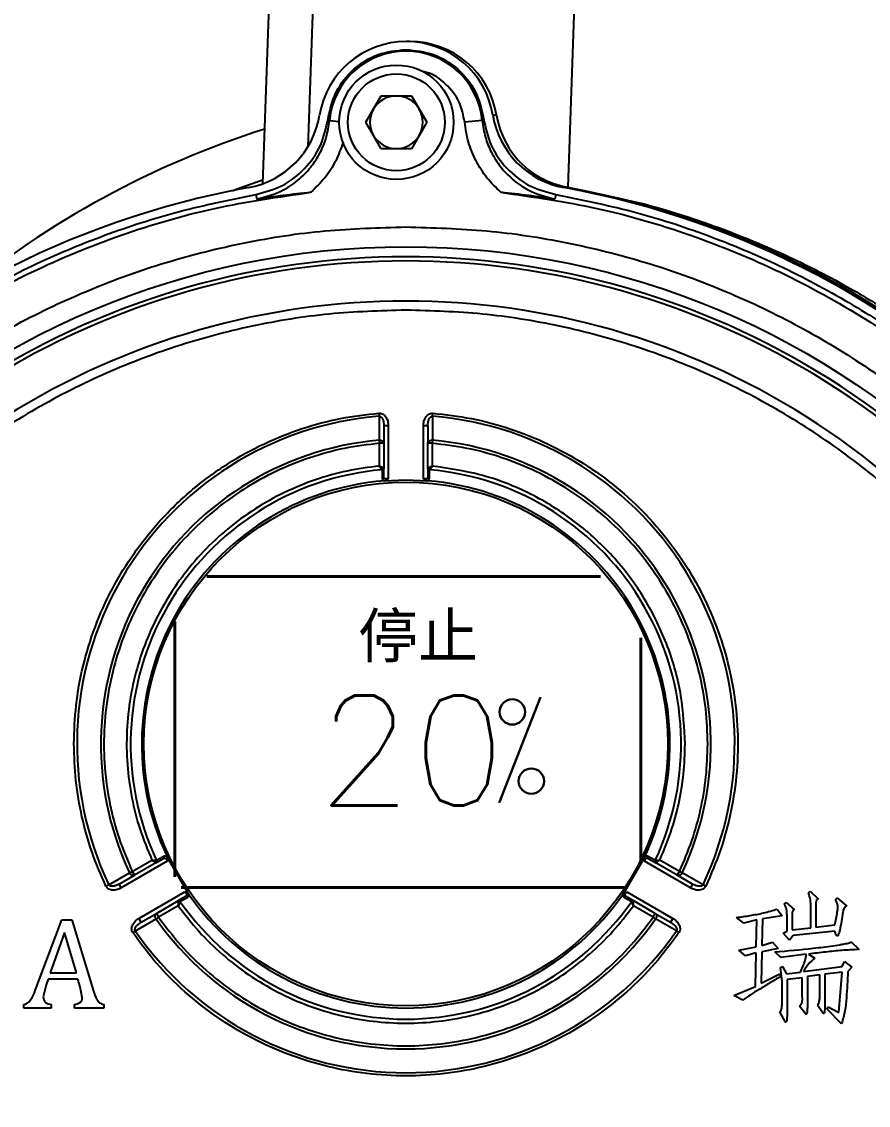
# Model space of a CAD drawing. Header units: millimetres. Extents: x 1465 to 4510, y 540 to 2694.
# Drawn here: x 2287.8 to 2384, y 2252.5 to 2375.6 of the extents above; entities that cross this region are included whole.
import ezdxf

# ---------------------------------------------------------------- set-up
doc = ezdxf.new("R2010")
doc.units = ezdxf.units.MM
for name, color, linetype, lineweight in [('AM_5', 3, 'Continuous', 25), ('DIM', 4, 'Continuous', 13), ('标注', 3, 'Continuous', 13), ('粗实线', 7, 'Continuous', 40)]:
    doc.layers.add(name, color=color, linetype=linetype, lineweight=lineweight)
doc.styles.add('01', font='txt.shx')
doc.styles.add('SLDTEXTSTYLE1', font='txt.shx', dxfattribs={"width": 0.7, "bigfont": 'gbcbig.shx'})
doc.dimstyles.new('SLDDIMSTYLE12$0', dxfattribs={"dimtxt": 12, "dimasz": 10, "dimexe": 0, "dimexo": 0.0625, "dimgap": 0.875, "dimtad": 1, "dimdec": 1, "dimlfac": 1.8, "dimrnd": 1e-09, "dimzin": 12, "dimdsep": 46, "dimtxsty": 'SLDTEXTSTYLE1', "dimcen": 0.09, "dimdle": 8.16, "dimclrd": 3, "dimclre": 3, "dimadec": 0, "dimazin": 3, "dimtfac": 1, "dimtdec": 1, "dimtofl": 0, "dimtmove": 0, "dimatfit": 3, "dimfxl": 0, "dimfrac": 2, "dimtolj": 1, "dimlwd": 5, "dimlwe": 5, "dimarcsym": 0})

# ---------------------------------------------------------------- blocks, each defined once
blk = doc.blocks.new('*D67')
at = {"layer": 'AM_5', "color": 3, "lineweight": 5, "transparency": 16777216}
blk.add_line((2439.76, 2474.23), (2045.36, 2474.23), dxfattribs=at)
at = {"layer": 'AM_5', "color": 3, "linetype": 'Continuous', "lineweight": 5, "transparency": 16777216}
for p, q in [((2045.36, 2464.23), (2045.36, 2150.44)), ((2451.43, 2140.44), (2045.36, 2140.44))]:
    blk.add_line(p, q, dxfattribs=at)
at = {"layer": 'AM_5', "color": 3, "transparency": 16777216}
for points in [[(2043.69, 2464.23), (2047.02, 2464.23), (2045.36, 2474.23)], [(2043.69, 2150.44), (2047.02, 2150.44), (2045.36, 2140.44)]]:
    blk.add_solid(points, dxfattribs=at)
at = {"layer": 'Defpoints', "color": 0, "transparency": 16777216}
for p in [(2439.82, 2474.23), (2045.36, 2140.44), (2451.5, 2140.44)]:
    blk.add_point(p, dxfattribs=at)
at = {"layer": 'AM_5', "color": 0, "transparency": 16777216, "insert": (2030.77, 2307.34), "char_height": 12, "attachment_point": 5, "rotation": 90, "style": 'SLDTEXTSTYLE1'}
blk.add_mtext('\\A1;{\\H2.28571x;335}', dxfattribs=at)

msp = doc.modelspace()

# ---------------------------------------------------------------- linework, layer by layer
at = {"color": 7, "linetype": 'Continuous', "lineweight": 25}
for p, q in [((2317.75, 2430.407), (2315.194, 2357.219)), ((2322.229, 2415.083), (2320.337, 2361.42)), ((2351.933, 2415.082), (2349.88, 2356.838)), ((2331.934, 2373.387), (2331.517, 2373.387)), ((2326.939, 2364.212), (2328.671, 2367.212)), ((2328.671, 2367.212), (2332.135, 2367.212)), ((2332.135, 2367.212), (2333.867, 2364.212)), ((2322.651, 2364.653), (2322.8, 2364.403)), ((2322.8, 2364.403), (2323.904, 2364.299)), ((2328.671, 2361.212), (2326.939, 2364.212)), ((2333.867, 2364.212), (2332.135, 2361.212)), ((2340.153, 2364.403), (2338.163, 2364.215)), ((2340.303, 2364.653), (2340.153, 2364.403)), ((2341.783, 2365.015), (2341.367, 2365.015)), ((2332.135, 2361.212), (2328.671, 2361.212)), ((2349.312, 2356.932), (2349.88, 2356.838)), ((2349.86, 2356.787), (2349.443, 2356.787)), ((2349.88, 2356.838), (2352.304, 2356.308)), ((2314.449, 2356.002), (2314.568, 2355.486)), ((2348.505, 2356.002), (2348.386, 2355.486)), ((2328.42, 2331.166), (2328.448, 2330.813)), ((2328.448, 2330.813), (2328.446, 2328.096)), ((2334.506, 2330.813), (2334.534, 2331.166)), ((2334.506, 2330.813), (2334.508, 2328.096)), ((2328.977, 2329.751), (2328.977, 2327.744)), ((2328.977, 2329.751), (2329.477, 2329.751)), ((2329.477, 2329.751), (2329.477, 2323.716)), ((2333.477, 2323.716), (2333.477, 2329.751)), ((2333.477, 2329.751), (2333.977, 2329.751)), ((2333.977, 2329.751), (2333.977, 2327.744)), ((2328.446, 2328.096), (2328.477, 2327.744)), ((2328.477, 2325.158), (2328.477, 2327.744)), ((2328.977, 2327.744), (2328.477, 2327.744)), ((2328.977, 2327.744), (2328.977, 2324.853)), ((2333.977, 2324.853), (2333.977, 2327.744)), ((2334.477, 2327.744), (2333.977, 2327.744)), ((2334.508, 2328.096), (2334.477, 2327.744)), ((2334.477, 2327.744), (2334.477, 2325.158)), ((2328.792, 2324.672), (2328.793, 2323.736)), ((2328.977, 2323.917), (2328.977, 2324.853)), ((2333.977, 2324.853), (2333.977, 2323.917)), ((2334.161, 2323.736), (2334.161, 2324.672)), ((2329.003, 2323.481), (2331.477, 2323.583)), ((2331.477, 2323.583), (2333.95, 2323.481)), ((2304.38, 2280.248), (2299.154, 2277.23)), ((2300.392, 2279.1), (2302.632, 2280.393)), ((2303.146, 2280.113), (2300.642, 2278.667)), ((2303.146, 2280.113), (2303.957, 2280.581)), ((2304.021, 2280.83), (2303.21, 2280.363)), ((2306.821, 2276.492), (2304.348, 2280.776)), ((2358.606, 2280.776), (2356.132, 2276.492)), ((2363.8, 2277.23), (2358.573, 2280.248)), ((2359.743, 2280.363), (2358.932, 2280.83)), ((2358.997, 2280.581), (2359.808, 2280.113)), ((2362.312, 2278.667), (2359.808, 2280.113)), ((2362.562, 2279.1), (2360.322, 2280.393)), ((2297.72, 2277.59), (2300.072, 2278.951)), ((2300.072, 2278.951), (2300.392, 2279.1)), ((2300.392, 2279.1), (2300.642, 2278.667)), ((2362.312, 2278.667), (2362.562, 2279.1)), ((2362.882, 2278.951), (2362.562, 2279.1)), ((2365.234, 2277.59), (2362.882, 2278.951)), ((2298.904, 2277.664), (2300.642, 2278.667)), ((2299.154, 2277.23), (2298.904, 2277.664)), ((2364.05, 2277.664), (2362.312, 2278.667)), ((2364.05, 2277.664), (2363.8, 2277.23)), ((2297.72, 2277.59), (2297.4, 2277.439)), ((2301.154, 2273.766), (2306.38, 2276.784)), ((2356.573, 2276.784), (2361.8, 2273.766)), ((2365.553, 2277.439), (2365.234, 2277.59)), ((2377.211, 2276.667), (2377.403, 2276.858)), ((2377.403, 2276.858), (2378.36, 2275.965)), ((2303.142, 2274.337), (2305.646, 2275.783)), ((2305.632, 2275.197), (2303.392, 2273.904)), ((2306.457, 2276.251), (2305.646, 2275.783)), ((2305.895, 2275.713), (2306.705, 2276.182)), ((2356.248, 2276.182), (2357.059, 2275.713)), ((2357.308, 2275.783), (2356.497, 2276.251)), ((2359.812, 2274.337), (2357.308, 2275.783)), ((2359.562, 2273.904), (2357.322, 2275.197)), ((2374.467, 2275.39), (2374.658, 2275.582)), ((2374.658, 2275.582), (2375.616, 2274.752)), ((2380.275, 2275.901), (2380.467, 2276.092)), ((2380.467, 2276.092), (2381.552, 2275.135)), ((2301.404, 2273.333), (2303.142, 2274.337)), ((2303.142, 2274.337), (2303.392, 2273.904)), ((2359.562, 2273.904), (2359.812, 2274.337)), ((2359.812, 2274.337), (2361.55, 2273.333)), ((2374.212, 2274.05), (2371.978, 2273.731)), ((2373.637, 2274.816), (2374.212, 2274.05)), ((2377.467, 2272.71), (2377.467, 2275.007)), ((2378.041, 2274.944), (2378.041, 2272.774)), ((2289.389, 2265.568), (2292.408, 2273.598)), ((2292.408, 2273.598), (2293.552, 2273.598)), ((2293.552, 2273.598), (2296.013, 2265.51)), ((2300.749, 2272.345), (2303.103, 2273.701)), ((2301.404, 2273.333), (2301.154, 2273.766)), ((2303.392, 2273.904), (2303.103, 2273.701)), ((2359.851, 2273.701), (2359.562, 2273.904)), ((2362.205, 2272.345), (2359.851, 2273.701)), ((2361.8, 2273.766), (2361.55, 2273.333)), ((2369.872, 2273.22), (2369.042, 2273.859)), ((2371.34, 2273.603), (2369.872, 2273.22)), ((2371.276, 2270.54), (2371.34, 2273.603)), ((2371.978, 2273.731), (2371.914, 2270.667)), ((2374.786, 2272.327), (2374.786, 2273.922)), ((2375.361, 2273.603), (2375.361, 2272.454)), ((2378.041, 2272.774), (2380.211, 2273.029)), ((2292.691, 2272.179), (2291.059, 2267.562)), ((2294.05, 2267.562), (2292.691, 2272.179)), ((2300.458, 2272.144), (2300.749, 2272.345)), ((2362.205, 2272.345), (2362.496, 2272.144)), ((2374.339, 2272.072), (2374.786, 2272.327)), ((2375.041, 2271.306), (2374.339, 2272.072)), ((2375.488, 2271.816), (2375.041, 2271.306)), ((2375.361, 2272.454), (2377.467, 2272.71)), ((2380.211, 2272.327), (2375.488, 2271.816)), ((2369.297, 2270.157), (2371.276, 2270.54)), ((2371.914, 2270.667), (2373.127, 2271.05)), ((2373.765, 2270.348), (2371.914, 2269.965)), ((2373.127, 2271.05), (2373.765, 2270.348)), ((2382.062, 2271.114), (2382.956, 2270.221)), ((2370.063, 2269.519), (2369.297, 2270.157)), ((2371.276, 2269.838), (2370.063, 2269.519)), ((2371.212, 2266.008), (2371.276, 2269.838)), ((2371.914, 2269.965), (2371.85, 2266.391)), ((2374.084, 2269.327), (2373.382, 2269.965)), ((2376.956, 2269.71), (2374.084, 2269.327)), ((2377.211, 2269.71), (2377.914, 2269.263)), ((2374.02, 2268.178), (2374.275, 2268.306)), ((2374.212, 2266.583), (2374.02, 2268.178)), ((2374.275, 2268.306), (2374.722, 2267.476)), ((2376.637, 2267.731), (2381.041, 2268.306)), ((2381.041, 2268.306), (2381.296, 2268.88)), ((2381.296, 2268.88), (2382.126, 2268.242)), ((2382.126, 2268.242), (2381.679, 2267.731)), ((2290.851, 2266.876), (2290.609, 2266.198)), ((2294.219, 2266.876), (2290.851, 2266.876)), ((2291.059, 2267.562), (2294.05, 2267.562)), ((2294.472, 2265.975), (2294.219, 2266.876)), ((2371.85, 2266.391), (2373.956, 2267.476)), ((2373.956, 2267.476), (2374.02, 2267.157)), ((2374.212, 2264.03), (2374.212, 2266.583)), ((2374.722, 2267.476), (2376.318, 2267.668)), ((2376.509, 2267.029), (2374.786, 2266.838)), ((2374.786, 2266.838), (2374.786, 2263.072)), ((2376.509, 2264.859), (2376.509, 2267.029)), ((2378.488, 2267.348), (2377.084, 2267.157)), ((2377.084, 2267.157), (2377.084, 2263.774)), ((2378.488, 2264.795), (2378.488, 2267.348)), ((2381.041, 2267.668), (2379.062, 2267.412)), ((2379.062, 2267.412), (2379.062, 2263.774)), ((2380.658, 2263.072), (2381.041, 2267.668)), ((2290.609, 2266.198), (2290.294, 2264.841)), ((2294.712, 2264.768), (2294.472, 2265.975)), ((2368.723, 2264.987), (2371.212, 2266.008)), ((2369.744, 2264.476), (2368.723, 2264.987)), ((2288.101, 2263.583), (2288.101, 2263.994)), ((2291.19, 2263.583), (2288.101, 2263.583)), ((2291.19, 2263.994), (2291.19, 2263.583)), ((2293.822, 2263.583), (2293.822, 2263.994)), ((2297.156, 2263.583), (2293.822, 2263.583)), ((2297.156, 2263.994), (2297.156, 2263.583)), ((2374.595, 2261.987), (2373.956, 2263.136)), ((2376.892, 2262.881), (2376.19, 2263.774)), ((2378.807, 2263.072), (2378.233, 2263.902)), ((2379.318, 2263.455), (2379.445, 2263.71)), ((2380.977, 2261.796), (2379.318, 2263.455)), ((2379.445, 2263.71), (2380.658, 2263.072))]:
    msp.add_line(p, q, dxfattribs=at)
at = {"color": 7, "linetype": 'Continuous', "lineweight": 25, "flags": 128}
msp.add_lwpolyline([(2311.779, 2356.44), (2312.332, 2356.649), (2315.21, 2357.679)], dxfattribs=at)
at = {"color": 7, "linetype": 'Continuous', "lineweight": 25}
for centre, radius in [((2330.403, 2364.212), 6.5), ((2330.403, 2364.212), 5.5), ((2331.477, 2258.583), 91.48), ((2331.477, 2293.583), 29.75)]:
    msp.add_circle(centre, radius, dxfattribs=at)
for centre, radius, start, end in [((2331.517, 2363.408), 9.98, 9.26678, 170.73322), ((2331.934, 2363.407), 9.98, 9.26724, 89.9991), ((2331.477, 2363.583), 8.715, 5.40246, 174.59754), ((2330.403, 2364.212), 3, 90, 150), ((2330.403, 2364.212), 3, 30, 90), ((2330.403, 2364.212), 3, 150, 210), ((2330.403, 2364.212), 3, 330, 30), ((2311.799, 2366.625), 10, 280.32819, 350.73244), ((2351.236, 2366.625), 10, 189.26756, 259.67181), ((2351.653, 2366.625), 10, 189.26795, 241.59544), ((2347.326, 2263.413), 104.994, 107.69614, 129.47441), ((2330.403, 2364.212), 3, 210, 270), ((2330.403, 2364.212), 3, 270, 330), ((2331.52, 2258.41), 99.998, 100.32817, 169.67428), ((2331.515, 2258.41), 99.998, 10.32572, 79.67183), ((2331.931, 2258.41), 99.998, 10.32572, 79.67183), ((2331.477, 2258.583), 90.341, 353.64897, 186.35103), ((2331.477, 2258.583), 89.875, 353.64897, 186.35103), ((2331.477, 2258.583), 85.319, 353.33017, 186.66983), ((2331.477, 2293.583), 37.354, 94.65071, 205.34929), ((2331.477, 2293.583), 37.354, 334.65071, 85.34929), ((2331.477, 2293.583), 34.646, 95.01875, 204.98125), ((2331.477, 2293.583), 34.646, 335.01875, 84.98125), ((2331.477, 2293.583), 31.264, 94.97704, 205.02296), ((2328.705, 2324.95), 0.229, 285.08166, 349.89538), ((2328.788, 2324.862), 0.19, 271.48927, 357.31228), ((2334.166, 2324.862), 0.19, 182.68772, 268.51073), ((2334.249, 2324.95), 0.229, 190.10462, 254.91834), ((2331.477, 2293.583), 31.264, 334.97704, 85.02296), ((2331.477, 2293.583), 30, 94.72923, 205.27077), ((2328.788, 2323.926), 0.189, 271.61698, 357.31954), ((2331.477, 2293.583), 30, 334.72923, 85.27077), ((2334.166, 2323.926), 0.189, 182.68018, 268.38303), ((2302.926, 2280.3), 0.229, 310.10462, 14.91834), ((2303.044, 2280.272), 0.19, 302.68772, 28.51073), ((2303.855, 2280.74), 0.189, 302.68018, 28.38303), ((2359.099, 2280.74), 0.189, 151.61698, 237.31954), ((2359.91, 2280.272), 0.19, 151.48927, 237.31228), ((2360.028, 2280.3), 0.229, 165.08166, 229.89538), ((2331.477, 2293.583), 30, 214.72923, 325.27077), ((2305.698, 2275.499), 0.229, 45.08166, 109.89538), ((2305.733, 2275.614), 0.19, 31.48927, 117.31228), ((2331.477, 2293.583), 31.264, 214.97704, 325.02296), ((2306.544, 2276.082), 0.189, 31.61705, 117.31843), ((2356.41, 2276.082), 0.189, 62.68018, 148.38303), ((2357.221, 2275.614), 0.19, 62.68772, 148.51073), ((2357.256, 2275.499), 0.229, 70.10462, 134.91834), ((2331.477, 2293.583), 34.646, 215.01875, 324.98125), ((2331.477, 2293.583), 37.354, 214.65071, 325.34929)]:
    msp.add_arc(centre, radius, start, end, dxfattribs=at)
for points in [[(2322.651, 2364.653), (2322.893, 2365.707), (2323.378, 2367.815), (2325.464, 2370.369), (2328.251, 2372.133), (2330.402, 2372.36), (2331.477, 2372.473)], [(2331.477, 2372.473), (2332.552, 2372.36), (2334.703, 2372.133), (2337.489, 2370.369), (2339.576, 2367.815), (2340.06, 2365.707), (2340.303, 2364.653)], [(2233.803, 2269.372), (2234.327, 2273.024), (2235.375, 2280.327), (2238.495, 2290.97), (2242.703, 2301.213), (2248.058, 2310.914), (2254.463, 2319.953), (2261.844, 2328.215), (2270.106, 2335.597), (2279.146, 2342.001), (2288.846, 2347.357), (2299.089, 2351.565), (2309.732, 2354.684), (2317.036, 2355.732), (2320.687, 2356.256)], [(2266.723, 2333.332), (2269.019, 2335.219), (2273.612, 2338.994), (2281.113, 2343.839), (2288.984, 2348.039), (2297.213, 2351.486), (2305.707, 2354.239), (2311.535, 2355.415), (2314.449, 2356.002)], [(2342.266, 2356.256), (2345.918, 2355.732), (2353.221, 2354.684), (2363.864, 2351.565), (2374.107, 2347.357), (2383.808, 2342.001), (2392.847, 2335.597), (2401.109, 2328.215), (2408.491, 2319.953), (2414.895, 2310.914), (2420.251, 2301.213), (2424.459, 2290.97), (2427.578, 2280.327), (2428.626, 2273.024), (2429.151, 2269.372)], [(2348.505, 2356.002), (2351.419, 2355.415), (2357.246, 2354.239), (2365.741, 2351.486), (2373.97, 2348.039), (2381.841, 2343.839), (2389.341, 2338.994), (2393.934, 2335.219), (2396.231, 2333.332)], [(2331.477, 2164.842), (2328.409, 2164.929), (2322.274, 2165.103), (2313.16, 2166.507), (2304.222, 2168.732), (2295.546, 2171.839), (2287.217, 2175.778), (2279.314, 2180.515), (2271.913, 2186.004), (2265.086, 2192.192), (2258.898, 2199.019), (2253.409, 2206.42), (2248.672, 2214.323), (2244.733, 2222.652), (2241.629, 2231.328), (2239.39, 2240.266), (2238.038, 2249.38), (2237.586, 2258.583), (2238.038, 2267.786), (2239.39, 2276.9), (2241.629, 2285.838), (2244.733, 2294.513), (2248.672, 2302.843), (2253.409, 2310.746), (2258.898, 2318.147), (2265.086, 2324.974), (2271.913, 2331.162), (2279.314, 2336.65), (2287.217, 2341.388), (2295.546, 2345.326), (2304.222, 2348.434), (2313.16, 2350.659), (2322.274, 2352.062), (2328.409, 2352.236), (2331.477, 2352.323)], [(2331.477, 2352.323), (2334.545, 2352.236), (2340.68, 2352.062), (2349.794, 2350.659), (2358.732, 2348.434), (2367.407, 2345.326), (2375.737, 2341.388), (2383.64, 2336.65), (2391.041, 2331.162), (2397.868, 2324.974), (2404.056, 2318.147), (2409.545, 2310.746), (2414.281, 2302.843), (2418.221, 2294.513), (2421.325, 2285.838), (2423.564, 2276.9), (2424.916, 2267.786), (2425.368, 2258.583), (2424.916, 2249.38), (2423.564, 2240.266), (2421.325, 2231.328), (2418.221, 2222.652), (2414.281, 2214.323), (2409.545, 2206.42), (2404.056, 2199.019), (2397.868, 2192.192), (2391.041, 2186.004), (2383.64, 2180.515), (2375.737, 2175.778), (2367.407, 2171.839), (2358.732, 2168.732), (2349.794, 2166.507), (2340.68, 2165.103), (2334.545, 2164.929), (2331.477, 2164.842)], [(2329.477, 2323.716), (2329.42, 2323.711), (2329.305, 2323.7), (2329.21, 2323.689), (2329.163, 2323.684)], [(2333.791, 2323.684), (2333.744, 2323.689), (2333.648, 2323.7), (2333.534, 2323.711), (2333.477, 2323.716)], [(2304.251, 2280.536), (2304.27, 2280.493), (2304.309, 2280.405), (2304.356, 2280.3), (2304.38, 2280.248)], [(2358.573, 2280.248), (2358.597, 2280.3), (2358.645, 2280.405), (2358.683, 2280.493), (2358.703, 2280.536)], [(2306.38, 2276.784), (2306.414, 2276.737), (2306.48, 2276.643), (2306.537, 2276.566), (2306.566, 2276.528)], [(2356.388, 2276.528), (2356.417, 2276.566), (2356.474, 2276.643), (2356.54, 2276.737), (2356.573, 2276.784)]]:
    msp.add_open_spline(points, degree=3, dxfattribs=at)
for points, knots in [([(2338.163, 2364.215), (2338.006, 2365.005), (2337.681, 2366.641), (2336.084, 2368.619), (2334.538, 2369.771), (2333.571, 2369.924), (2333.447, 2369.944)], [0, 0, 0, 0, 0.3027449, 0.6273546, 0.9519642, 1, 1, 1, 1]), ([(2314.449, 2356.002), (2315.481, 2356.284), (2317.543, 2356.845), (2320.087, 2358.864), (2321.969, 2361.513), (2322.424, 2363.606), (2322.651, 2364.653)], [0, 0, 0, 0, 0.2500466, 0.4994486, 0.7493959, 1, 1, 1, 1]), ([(2314.568, 2355.486), (2315.602, 2355.761), (2316.995, 2356.131), (2318.529, 2357.086), (2319.41, 2357.765), (2320.249, 2358.58), (2321.075, 2359.598), (2321.857, 2360.91), (2322.519, 2362.539), (2322.704, 2363.762), (2322.8, 2364.403)], [0, 0, 0, 0, 0.2442906, 0.329037, 0.4144904, 0.500125, 0.5979935, 0.7157718, 0.8510735, 1, 1, 1, 1]), ([(2342.266, 2356.256), (2341.714, 2356.79), (2340.612, 2357.855), (2339.393, 2359.812), (2338.506, 2361.94), (2338.277, 2363.455), (2338.163, 2364.215)], [0, 0, 0, 0, 0.250755, 0.4999887, 0.7492331, 1, 1, 1, 1]), ([(2340.153, 2364.403), (2340.25, 2363.762), (2340.434, 2362.539), (2341.036, 2361.06), (2341.652, 2359.971), (2342.194, 2359.205), (2343.289, 2357.917), (2345.247, 2356.337), (2347.354, 2355.766), (2348.386, 2355.486)], [0, 0, 0, 0, 0.1490594, 0.2844868, 0.3652537, 0.4374076, 0.5004523, 0.7554677, 1, 1, 1, 1]), ([(2340.303, 2364.653), (2340.529, 2363.608), (2340.981, 2361.519), (2342.86, 2358.871), (2345.405, 2356.849), (2347.471, 2356.285), (2348.505, 2356.002)], [0, 0, 0, 0, 0.2500652, 0.4994456, 0.7493864, 1, 1, 1, 1]), ([(2324.346, 2361.935), (2324.092, 2361.225), (2323.581, 2359.798), (2322.335, 2357.857), (2321.238, 2356.791), (2320.687, 2356.256)], [0, 0, 0, 0, 0.3300361, 0.6639988, 1, 1, 1, 1]), ([(2349.86, 2356.787), (2349.353, 2356.903), (2348.587, 2357.078), (2347.608, 2357.466), (2347.134, 2357.708), (2346.896, 2357.829)], [0, 0, 0, 0, 0.4935547, 0.7459691, 1, 1, 1, 1]), ([(2320.687, 2356.256), (2319.619, 2356.136), (2317.473, 2355.895), (2315.54, 2355.623), (2314.568, 2355.486)], [0, 0, 0, 0, 0.4975573, 1, 1, 1, 1]), ([(2348.386, 2355.486), (2347.414, 2355.623), (2345.481, 2355.895), (2343.334, 2356.136), (2342.266, 2356.256)], [0, 0, 0, 0, 0.50244267, 1, 1, 1, 1]), ([(2352.585, 2356.246), (2354.404, 2355.875), (2358.947, 2354.948), (2366.103, 2352.674), (2373.998, 2349.517), (2381.023, 2345.958), (2387.151, 2342.26), (2392.468, 2338.557), (2397.584, 2334.515), (2400.775, 2331.534), (2402.371, 2330.044)], [0, 0, 0, 0, 0.0975887, 0.2437225, 0.3941025, 0.5444826, 0.6574031, 0.7703236, 0.8851618, 1, 1, 1, 1]), ([(2331.477, 2342.869), (2328.572, 2342.782), (2322.713, 2342.607), (2313.962, 2341.179), (2305.309, 2338.876), (2296.904, 2335.628), (2288.893, 2331.506), (2281.409, 2326.582), (2274.563, 2320.96), (2268.399, 2314.714), (2262.912, 2307.866), (2258.122, 2300.414), (2254.101, 2292.409), (2250.938, 2283.973), (2248.688, 2275.248), (2247.405, 2266.385), (2247.003, 2257.528), (2247.51, 2251.688), (2247.761, 2248.793)], [0, 0, 0, 0, 0.0612816, 0.1235957, 0.1866179, 0.25, 0.3133821, 0.3764043, 0.4387184, 0.5, 0.5612816, 0.6235957, 0.6866179, 0.75, 0.8133821, 0.8764043, 0.9387184, 1, 1, 1, 1]), ([(2415.193, 2248.793), (2415.444, 2251.688), (2415.95, 2257.528), (2415.548, 2266.385), (2414.266, 2275.248), (2412.016, 2283.973), (2408.853, 2292.409), (2404.831, 2300.414), (2400.042, 2307.866), (2394.555, 2314.714), (2388.39, 2320.96), (2381.545, 2326.582), (2374.061, 2331.506), (2366.05, 2335.628), (2357.645, 2338.876), (2348.991, 2341.179), (2340.24, 2342.607), (2334.382, 2342.782), (2331.477, 2342.869)], [0, 0, 0, 0, 0.0612816, 0.1235957, 0.1866179, 0.25, 0.3133821, 0.3764043, 0.4387184, 0.5, 0.5612816, 0.6235957, 0.6866179, 0.75, 0.8133821, 0.8764043, 0.9387184, 1, 1, 1, 1]), ([(2293.77, 2293.583), (2293.819, 2295.047), (2293.919, 2298.017), (2294.742, 2302.467), (2296.1, 2306.92), (2298.059, 2311.271), (2300.601, 2315.412), (2303.676, 2319.213), (2307.216, 2322.587), (2311.137, 2325.456), (2315.315, 2327.761), (2319.643, 2329.476), (2324.012, 2330.657), (2326.964, 2330.998), (2328.42, 2331.166)], [0, 0, 0, 0, 0.07821743, 0.15860884, 0.24103511, 0.32651412, 0.41289586, 0.49999999, 0.58709606, 0.67347764, 0.75896486, 0.84138288, 0.92177853, 1, 1, 1, 1]), ([(2328.42, 2331.166), (2328.501, 2331.164), (2328.666, 2331.162), (2328.891, 2331.053), (2329.082, 2330.894), (2329.28, 2330.63), (2329.443, 2330.242), (2329.466, 2329.915), (2329.477, 2329.751)], [0, 0, 0, 0, 0.1226156, 0.2507348, 0.3710196, 0.5011416, 0.7505298, 1, 1, 1, 1]), ([(2328.448, 2330.813), (2328.469, 2330.814), (2328.512, 2330.816), (2328.596, 2330.79), (2328.692, 2330.72), (2328.784, 2330.6), (2328.883, 2330.4), (2328.961, 2330.112), (2328.971, 2329.873), (2328.977, 2329.751)], [0, 0, 0, 0, 0.0469095, 0.0936327, 0.1947106, 0.3110168, 0.4391204, 0.7135016, 1, 1, 1, 1]), ([(2333.477, 2329.751), (2333.488, 2329.915), (2333.511, 2330.243), (2333.674, 2330.63), (2333.872, 2330.894), (2334.063, 2331.053), (2334.288, 2331.162), (2334.453, 2331.164), (2334.534, 2331.166)], [0, 0, 0, 0, 0.2498138, 0.4991951, 0.628988, 0.7494893, 0.8773732, 1, 1, 1, 1]), ([(2333.977, 2329.751), (2333.982, 2329.874), (2333.993, 2330.112), (2334.07, 2330.4), (2334.17, 2330.6), (2334.262, 2330.72), (2334.358, 2330.79), (2334.442, 2330.816), (2334.484, 2330.814), (2334.506, 2330.813)], [0, 0, 0, 0, 0.2865456, 0.5610687, 0.6891901, 0.8054766, 0.906505, 0.9531764, 1, 1, 1, 1]), ([(2334.534, 2331.166), (2336.004, 2330.996), (2338.977, 2330.652), (2343.356, 2329.46), (2347.629, 2327.762), (2351.691, 2325.526), (2355.448, 2322.812), (2358.82, 2319.682), (2361.745, 2316.219), (2364.208, 2312.48), (2366.214, 2308.478), (2367.751, 2304.213), (2368.776, 2299.728), (2369.248, 2295.117), (2369.153, 2290.482), (2368.487, 2285.932), (2367.329, 2281.543), (2366.141, 2278.797), (2365.553, 2277.439)], [0, 0, 0, 0, 0.0609014, 0.1231527, 0.1863377, 0.25, 0.3136623, 0.3768473, 0.4390986, 0.5, 0.5609014, 0.6231527, 0.6863377, 0.75, 0.8136623, 0.8768473, 0.9390986, 1, 1, 1, 1]), ([(2328.477, 2327.744), (2327.149, 2327.582), (2324.466, 2327.255), (2320.515, 2326.158), (2316.662, 2324.606), (2313.001, 2322.574), (2309.614, 2320.113), (2306.574, 2317.28), (2303.935, 2314.148), (2301.711, 2310.768), (2299.896, 2307.153), (2298.503, 2303.301), (2297.57, 2299.251), (2297.132, 2295.088), (2297.202, 2290.901), (2297.785, 2286.789), (2298.81, 2282.819), (2299.869, 2280.331), (2300.392, 2279.1)], [0, 0, 0, 0, 0.0609226, 0.1231775, 0.1863534, 0.25, 0.3136466, 0.3768225, 0.4390774, 0.5, 0.5609226, 0.6231775, 0.6863534, 0.75, 0.8136466, 0.8768225, 0.9390774, 1, 1, 1, 1]), ([(2328.446, 2328.096), (2328.511, 2328.094), (2328.61, 2328.09), (2328.734, 2328.05), (2328.818, 2328.006), (2328.888, 2327.95), (2328.935, 2327.89), (2328.97, 2327.821), (2328.974, 2327.772), (2328.977, 2327.744)], [0, 0, 0, 0, 0.2362575, 0.3618415, 0.4994624, 0.6160623, 0.7497471, 0.8534584, 1, 1, 1, 1]), ([(2333.977, 2327.744), (2333.98, 2327.772), (2333.984, 2327.821), (2334.019, 2327.89), (2334.066, 2327.95), (2334.136, 2328.006), (2334.219, 2328.05), (2334.344, 2328.09), (2334.443, 2328.094), (2334.508, 2328.096)], [0, 0, 0, 0, 0.1465757, 0.2502527, 0.383985, 0.5005373, 0.6381731, 0.7637622, 1, 1, 1, 1]), ([(2365.77, 2293.583), (2365.725, 2294.91), (2365.635, 2297.6), (2364.892, 2301.632), (2363.457, 2306.358), (2360.91, 2311.588), (2357.367, 2316.3), (2353.641, 2319.875), (2350.102, 2322.487), (2346.329, 2324.592), (2342.418, 2326.166), (2338.467, 2327.259), (2335.795, 2327.584), (2334.477, 2327.744)], [0, 0, 0, 0, 0.0782789, 0.1587142, 0.2411685, 0.3693291, 0.4998887, 0.5869697, 0.6733433, 0.7588315, 0.8412767, 0.9217166, 1, 1, 1, 1]), ([(2328.477, 2325.158), (2327.246, 2324.999), (2324.783, 2324.682), (2321.163, 2323.65), (2317.646, 2322.213), (2314.293, 2320.334), (2311.192, 2318.066), (2308.417, 2315.468), (2305.995, 2312.593), (2303.946, 2309.477), (2302.273, 2306.146), (2300.994, 2302.61), (2300.131, 2298.908), (2299.718, 2295.088), (2299.767, 2291.246), (2300.281, 2287.481), (2301.198, 2283.83), (2302.154, 2281.539), (2302.632, 2280.393)], [0, 0, 0, 0, 0.0616049, 0.1232056, 0.1863711, 0.25, 0.313629, 0.3767944, 0.4384016, 0.5, 0.5616072, 0.6232056, 0.6863711, 0.75, 0.813629, 0.8767944, 0.9383993, 1, 1, 1, 1]), ([(2328.93, 2324.91), (2328.907, 2324.923), (2328.857, 2324.95), (2328.75, 2325.008), (2328.622, 2325.079), (2328.531, 2325.129), (2328.477, 2325.158)], [0, 0, 0, 0, 0.2335825, 0.4987544, 0.7053631, 1, 1, 1, 1]), ([(2328.765, 2324.729), (2328.75, 2324.751), (2328.718, 2324.798), (2328.651, 2324.899), (2328.569, 2325.021), (2328.511, 2325.107), (2328.477, 2325.158)], [0, 0, 0, 0, 0.2332643, 0.4987609, 0.7034308, 1, 1, 1, 1]), ([(2328.765, 2324.729), (2328.773, 2324.72), (2328.789, 2324.703), (2328.791, 2324.682), (2328.792, 2324.672)], [0, 0, 0, 0, 0.4949423, 1, 1, 1, 1]), ([(2328.977, 2324.853), (2328.975, 2324.864), (2328.97, 2324.884), (2328.943, 2324.902), (2328.93, 2324.91)], [0, 0, 0, 0, 0.5446687, 1, 1, 1, 1]), ([(2334.024, 2324.91), (2334.011, 2324.902), (2333.984, 2324.884), (2333.979, 2324.864), (2333.977, 2324.853)], [0, 0, 0, 0, 0.4553313, 1, 1, 1, 1]), ([(2334.477, 2325.158), (2334.423, 2325.129), (2334.332, 2325.079), (2334.203, 2325.008), (2334.097, 2324.95), (2334.047, 2324.923), (2334.024, 2324.91)], [0, 0, 0, 0, 0.2947154, 0.5012457, 0.7664588, 1, 1, 1, 1]), ([(2334.161, 2324.672), (2334.162, 2324.682), (2334.165, 2324.703), (2334.181, 2324.72), (2334.189, 2324.729)], [0, 0, 0, 0, 0.5050519, 1, 1, 1, 1]), ([(2334.477, 2325.158), (2334.443, 2325.107), (2334.385, 2325.021), (2334.302, 2324.899), (2334.236, 2324.798), (2334.204, 2324.751), (2334.189, 2324.729)], [0, 0, 0, 0, 0.2964897, 0.501239, 0.7666941, 1, 1, 1, 1]), ([(2363.194, 2293.583), (2363.102, 2295.416), (2362.912, 2299.18), (2361.34, 2304.767), (2358.745, 2310.165), (2355.086, 2315.055), (2350.564, 2319.16), (2345.436, 2322.254), (2340.022, 2324.348), (2336.293, 2324.893), (2334.477, 2325.158)], [0, 0, 0, 0, 0.1175133, 0.2412168, 0.369421, 0.5, 0.630579, 0.7587832, 0.8824867, 1, 1, 1, 1]), ([(2328.793, 2323.736), (2328.796, 2323.711), (2328.803, 2323.663), (2328.859, 2323.597), (2328.945, 2323.538), (2329.031, 2323.511), (2329.073, 2323.497)], [0, 0, 0, 0, 0.2543661, 0.4995642, 0.7533033, 1, 1, 1, 1]), ([(2329.163, 2323.684), (2329.135, 2323.698), (2329.077, 2323.726), (2328.998, 2323.802), (2328.985, 2323.871), (2328.977, 2323.917)], [0, 0, 0, 0, 0.2371866, 0.5009298, 1, 1, 1, 1]), ([(2329.477, 2323.716), (2329.405, 2323.664), (2329.294, 2323.583), (2329.132, 2323.503), (2329.044, 2323.488), (2329.003, 2323.481)], [0, 0, 0, 0, 0.5002201, 0.7692007, 1, 1, 1, 1]), ([(2329.073, 2323.497), (2329.069, 2323.495), (2329.061, 2323.491), (2329.038, 2323.484), (2329.018, 2323.482), (2329.003, 2323.481)], [0, 0, 0, 0, 0.2172611, 0.4477367, 1, 1, 1, 1]), ([(2329.163, 2323.684), (2329.163, 2323.684), (2329.162, 2323.683), (2329.162, 2323.678), (2329.16, 2323.661), (2329.155, 2323.623), (2329.137, 2323.572), (2329.108, 2323.524), (2329.084, 2323.506), (2329.073, 2323.497)], [0, 0, 0, 0, 0.0019477, 0.0165814, 0.0570885, 0.2149902, 0.5052249, 0.7515139, 1, 1, 1, 1]), ([(2333.95, 2323.481), (2333.91, 2323.488), (2333.821, 2323.503), (2333.66, 2323.583), (2333.549, 2323.664), (2333.477, 2323.716)], [0, 0, 0, 0, 0.2302724, 0.4997663, 1, 1, 1, 1]), ([(2333.977, 2323.917), (2333.968, 2323.871), (2333.956, 2323.802), (2333.877, 2323.726), (2333.819, 2323.698), (2333.791, 2323.684)], [0, 0, 0, 0, 0.4990702, 0.7628142, 1, 1, 1, 1]), ([(2333.881, 2323.497), (2333.87, 2323.506), (2333.847, 2323.523), (2333.819, 2323.568), (2333.799, 2323.623), (2333.794, 2323.664), (2333.791, 2323.684)], [0, 0, 0, 0, 0.23588702, 0.48844051, 0.74707103, 1, 1, 1, 1]), ([(2333.881, 2323.497), (2333.923, 2323.511), (2334.009, 2323.538), (2334.094, 2323.597), (2334.15, 2323.663), (2334.157, 2323.711), (2334.161, 2323.736)], [0, 0, 0, 0, 0.2466491, 0.5004332, 0.745582, 1, 1, 1, 1]), ([(2333.95, 2323.481), (2333.936, 2323.482), (2333.916, 2323.484), (2333.893, 2323.491), (2333.885, 2323.495), (2333.881, 2323.497)], [0, 0, 0, 0, 0.5522633, 0.782739, 1, 1, 1, 1]), ([(2297.4, 2277.439), (2296.845, 2278.714), (2295.733, 2281.265), (2294.625, 2285.295), (2293.901, 2289.411), (2293.813, 2292.192), (2293.77, 2293.583)], [0, 0, 0, 0, 0.2499918, 0.4999999, 0.7499918, 1, 1, 1, 1]), ([(2360.322, 2280.393), (2360.762, 2281.439), (2361.642, 2283.53), (2362.519, 2286.822), (2363.091, 2290.182), (2363.16, 2292.449), (2363.194, 2293.583)], [0, 0, 0, 0, 0.2500101, 0.5000001, 0.7500101, 1, 1, 1, 1]), ([(2362.562, 2279.1), (2363.053, 2280.246), (2364.036, 2282.538), (2365.015, 2286.153), (2365.654, 2289.844), (2365.731, 2292.337), (2365.77, 2293.583)], [0, 0, 0, 0, 0.2499908, 0.4999999, 0.7499908, 1, 1, 1, 1]), ([(2302.632, 2280.393), (2302.684, 2280.361), (2302.773, 2280.307), (2302.899, 2280.231), (2303.002, 2280.168), (2303.051, 2280.139), (2303.073, 2280.125)], [0, 0, 0, 0, 0.2947154, 0.5012457, 0.7664588, 1, 1, 1, 1]), ([(2302.632, 2280.393), (2302.693, 2280.389), (2302.797, 2280.382), (2302.943, 2280.372), (2303.064, 2280.364), (2303.121, 2280.36), (2303.147, 2280.359)], [0, 0, 0, 0, 0.2964897, 0.501239, 0.7666941, 1, 1, 1, 1]), ([(2303.073, 2280.125), (2303.087, 2280.118), (2303.116, 2280.103), (2303.136, 2280.109), (2303.146, 2280.113)], [0, 0, 0, 0, 0.45533127, 1, 1, 1, 1]), ([(2303.21, 2280.363), (2303.201, 2280.359), (2303.182, 2280.351), (2303.159, 2280.356), (2303.147, 2280.359)], [0, 0, 0, 0, 0.5050519, 1, 1, 1, 1]), ([(2303.957, 2280.581), (2304, 2280.596), (2304.067, 2280.62), (2304.172, 2280.589), (2304.226, 2280.553), (2304.251, 2280.536)], [0, 0, 0, 0, 0.49907019, 0.76281423, 1, 1, 1, 1]), ([(2304.368, 2280.708), (2304.335, 2280.737), (2304.269, 2280.798), (2304.175, 2280.843), (2304.09, 2280.858), (2304.044, 2280.84), (2304.021, 2280.83)], [0, 0, 0, 0, 0.2466492, 0.5004333, 0.74558213, 1, 1, 1, 1]), ([(2304.368, 2280.708), (2304.366, 2280.693), (2304.362, 2280.664), (2304.335, 2280.614), (2304.3, 2280.574), (2304.27, 2280.549), (2304.256, 2280.54), (2304.253, 2280.538), (2304.252, 2280.537), (2304.251, 2280.536)], [0, 0, 0, 0, 0.2480046, 0.4941328, 0.7906795, 0.9429643, 0.982795, 0.9941761, 1, 1, 1, 1]), ([(2304.348, 2280.776), (2304.354, 2280.763), (2304.362, 2280.744), (2304.368, 2280.721), (2304.368, 2280.712), (2304.368, 2280.708)], [0, 0, 0, 0, 0.5522633, 0.782739, 1, 1, 1, 1]), ([(2304.348, 2280.776), (2304.362, 2280.737), (2304.393, 2280.653), (2304.404, 2280.473), (2304.39, 2280.337), (2304.38, 2280.248)], [0, 0, 0, 0, 0.2302724, 0.4997663, 1, 1, 1, 1]), ([(2358.573, 2280.248), (2358.564, 2280.337), (2358.549, 2280.473), (2358.561, 2280.653), (2358.592, 2280.737), (2358.606, 2280.776)], [0, 0, 0, 0, 0.5002201, 0.7692007, 1, 1, 1, 1]), ([(2358.932, 2280.83), (2358.909, 2280.84), (2358.864, 2280.858), (2358.778, 2280.843), (2358.685, 2280.798), (2358.618, 2280.737), (2358.586, 2280.708)], [0, 0, 0, 0, 0.2543661, 0.4995642, 0.7533033, 1, 1, 1, 1]), ([(2358.586, 2280.708), (2358.586, 2280.712), (2358.586, 2280.721), (2358.592, 2280.744), (2358.6, 2280.763), (2358.606, 2280.776)], [0, 0, 0, 0, 0.2172611, 0.4477367, 1, 1, 1, 1]), ([(2358.703, 2280.536), (2358.702, 2280.537), (2358.701, 2280.537), (2358.698, 2280.54), (2358.684, 2280.55), (2358.654, 2280.574), (2358.618, 2280.615), (2358.592, 2280.664), (2358.588, 2280.693), (2358.586, 2280.708)], [0, 0, 0, 0, 0.0019477, 0.0165814, 0.0570885, 0.2149902, 0.5052249, 0.7515139, 1, 1, 1, 1]), ([(2358.703, 2280.536), (2358.728, 2280.553), (2358.782, 2280.589), (2358.887, 2280.62), (2358.953, 2280.596), (2358.997, 2280.581)], [0, 0, 0, 0, 0.2371866, 0.5009298, 1, 1, 1, 1]), ([(2359.807, 2280.359), (2359.795, 2280.356), (2359.771, 2280.351), (2359.753, 2280.359), (2359.743, 2280.363)], [0, 0, 0, 0, 0.4949423, 1, 1, 1, 1]), ([(2359.807, 2280.359), (2359.833, 2280.36), (2359.89, 2280.364), (2360.01, 2280.372), (2360.157, 2280.382), (2360.261, 2280.389), (2360.322, 2280.393)], [0, 0, 0, 0, 0.2332643, 0.4987609, 0.7034308, 1, 1, 1, 1]), ([(2359.808, 2280.113), (2359.818, 2280.109), (2359.838, 2280.103), (2359.867, 2280.118), (2359.88, 2280.125)], [0, 0, 0, 0, 0.5446687, 1, 1, 1, 1]), ([(2360.322, 2280.393), (2360.27, 2280.361), (2360.181, 2280.307), (2360.055, 2280.231), (2359.952, 2280.168), (2359.903, 2280.139), (2359.88, 2280.125)], [0, 0, 0, 0, 0.2946369, 0.5012456, 0.7664175, 1, 1, 1, 1]), ([(2300.642, 2278.667), (2300.616, 2278.655), (2300.572, 2278.635), (2300.495, 2278.63), (2300.419, 2278.642), (2300.336, 2278.674), (2300.257, 2278.724), (2300.159, 2278.812), (2300.106, 2278.896), (2300.072, 2278.951)], [0, 0, 0, 0, 0.14657571, 0.25025274, 0.38398498, 0.50053734, 0.63817309, 0.76376222, 1, 1, 1, 1]), ([(2362.882, 2278.951), (2362.848, 2278.896), (2362.795, 2278.812), (2362.697, 2278.724), (2362.618, 2278.674), (2362.534, 2278.642), (2362.459, 2278.63), (2362.381, 2278.635), (2362.337, 2278.655), (2362.312, 2278.667)], [0, 0, 0, 0, 0.23625748, 0.3618415, 0.49946245, 0.61606234, 0.74974712, 0.85345836, 1, 1, 1, 1]), ([(2298.904, 2277.664), (2298.795, 2277.607), (2298.583, 2277.497), (2298.296, 2277.42), (2298.072, 2277.407), (2297.923, 2277.426), (2297.814, 2277.474), (2297.749, 2277.534), (2297.73, 2277.572), (2297.72, 2277.59)], [0, 0, 0, 0, 0.2865456, 0.5610687, 0.6891901, 0.8054766, 0.906505, 0.9531764, 1, 1, 1, 1]), ([(2365.234, 2277.59), (2365.224, 2277.572), (2365.205, 2277.534), (2365.14, 2277.474), (2365.031, 2277.426), (2364.881, 2277.407), (2364.658, 2277.421), (2364.37, 2277.497), (2364.158, 2277.607), (2364.05, 2277.664)], [0, 0, 0, 0, 0.0469095, 0.0936327, 0.1947106, 0.3110168, 0.4391204, 0.7135016, 1, 1, 1, 1]), ([(2299.154, 2277.23), (2299.006, 2277.158), (2298.711, 2277.014), (2298.294, 2276.962), (2297.967, 2277.001), (2297.734, 2277.087), (2297.527, 2277.227), (2297.442, 2277.369), (2297.4, 2277.439)], [0, 0, 0, 0, 0.2498138, 0.4991951, 0.628988, 0.7494893, 0.8773732, 1, 1, 1, 1]), ([(2306.38, 2276.784), (2306.462, 2276.748), (2306.587, 2276.692), (2306.738, 2276.592), (2306.795, 2276.524), (2306.821, 2276.492)], [0, 0, 0, 0, 0.5002201, 0.7692007, 1, 1, 1, 1]), ([(2306.566, 2276.528), (2306.568, 2276.497), (2306.572, 2276.433), (2306.546, 2276.327), (2306.492, 2276.281), (2306.457, 2276.251)], [0, 0, 0, 0, 0.2371866, 0.5009298, 1, 1, 1, 1]), ([(2306.566, 2276.528), (2306.584, 2276.536), (2306.622, 2276.552), (2306.68, 2276.562), (2306.733, 2276.56), (2306.759, 2276.549), (2306.772, 2276.543)], [0, 0, 0, 0, 0.2529378, 0.5115718, 0.7641223, 1, 1, 1, 1]), ([(2306.705, 2276.182), (2306.725, 2276.197), (2306.764, 2276.227), (2306.793, 2276.309), (2306.8, 2276.412), (2306.782, 2276.5), (2306.772, 2276.543)], [0, 0, 0, 0, 0.2543661, 0.4995642, 0.7533033, 1, 1, 1, 1]), ([(2306.772, 2276.543), (2306.776, 2276.541), (2306.783, 2276.537), (2306.801, 2276.52), (2306.813, 2276.503), (2306.821, 2276.492)], [0, 0, 0, 0, 0.2172611, 0.4477367, 1, 1, 1, 1]), ([(2356.132, 2276.492), (2356.159, 2276.524), (2356.216, 2276.592), (2356.366, 2276.692), (2356.492, 2276.748), (2356.573, 2276.784)], [0, 0, 0, 0, 0.2302724, 0.4997663, 1, 1, 1, 1]), ([(2356.132, 2276.492), (2356.141, 2276.503), (2356.153, 2276.52), (2356.17, 2276.537), (2356.178, 2276.541), (2356.182, 2276.543)], [0, 0, 0, 0, 0.5522633, 0.782739, 1, 1, 1, 1]), ([(2356.182, 2276.543), (2356.172, 2276.5), (2356.153, 2276.412), (2356.161, 2276.309), (2356.19, 2276.227), (2356.229, 2276.197), (2356.248, 2276.182)], [0, 0, 0, 0, 0.2466492, 0.5004333, 0.7455821, 1, 1, 1, 1]), ([(2356.388, 2276.528), (2356.367, 2276.537), (2356.33, 2276.552), (2356.274, 2276.561), (2356.223, 2276.56), (2356.195, 2276.549), (2356.182, 2276.543)], [0, 0, 0, 0, 0.2846421, 0.5003173, 0.7484035, 1, 1, 1, 1]), ([(2356.497, 2276.251), (2356.462, 2276.281), (2356.408, 2276.327), (2356.382, 2276.433), (2356.386, 2276.497), (2356.388, 2276.528)], [0, 0, 0, 0, 0.4990702, 0.7628142, 1, 1, 1, 1]), ([(2365.553, 2277.439), (2365.512, 2277.37), (2365.426, 2277.227), (2365.22, 2277.087), (2364.986, 2277.001), (2364.659, 2276.962), (2364.242, 2277.014), (2363.947, 2277.158), (2363.8, 2277.23)], [0, 0, 0, 0, 0.1226156, 0.2507348, 0.3710196, 0.5011416, 0.7505298, 1, 1, 1, 1]), ([(2377.467, 2275.007), (2377.468, 2275.292), (2377.471, 2275.858), (2377.298, 2276.398), (2377.211, 2276.667)], [0, 0, 0, 0, 0.5013561, 1, 1, 1, 1]), ([(2305.646, 2275.783), (2305.638, 2275.775), (2305.623, 2275.761), (2305.621, 2275.729), (2305.62, 2275.714)], [0, 0, 0, 0, 0.5446687, 1, 1, 1, 1]), ([(2305.62, 2275.714), (2305.621, 2275.687), (2305.622, 2275.63), (2305.625, 2275.509), (2305.627, 2275.362), (2305.63, 2275.258), (2305.632, 2275.197)], [0, 0, 0, 0, 0.2335825, 0.4987544, 0.7053631, 1, 1, 1, 1]), ([(2305.859, 2275.661), (2305.848, 2275.637), (2305.823, 2275.586), (2305.769, 2275.478), (2305.705, 2275.345), (2305.659, 2275.252), (2305.632, 2275.197)], [0, 0, 0, 0, 0.23326434, 0.4987609, 0.70343082, 1, 1, 1, 1]), ([(2305.632, 2275.197), (2306.385, 2274.21), (2307.891, 2272.237), (2310.595, 2269.617), (2313.598, 2267.29), (2316.901, 2265.326), (2320.416, 2263.774), (2324.053, 2262.67), (2327.755, 2262.01), (2331.477, 2261.793), (2335.199, 2262.01), (2338.901, 2262.67), (2342.538, 2263.774), (2346.053, 2265.326), (2349.356, 2267.29), (2352.359, 2269.617), (2355.062, 2272.237), (2356.569, 2274.21), (2357.322, 2275.197)], [0, 0, 0, 0, 0.0616049, 0.1232056, 0.1863711, 0.25, 0.313629, 0.3767944, 0.4384016, 0.5, 0.5616072, 0.6232056, 0.6863711, 0.75, 0.813629, 0.8767944, 0.9383993, 1, 1, 1, 1]), ([(2305.859, 2275.661), (2305.863, 2275.672), (2305.87, 2275.695), (2305.887, 2275.707), (2305.895, 2275.713)], [0, 0, 0, 0, 0.4949423, 1, 1, 1, 1]), ([(2357.059, 2275.713), (2357.067, 2275.707), (2357.083, 2275.695), (2357.091, 2275.672), (2357.094, 2275.661)], [0, 0, 0, 0, 0.5050519, 1, 1, 1, 1]), ([(2357.322, 2275.197), (2357.295, 2275.252), (2357.249, 2275.345), (2357.185, 2275.478), (2357.131, 2275.586), (2357.106, 2275.637), (2357.094, 2275.661)], [0, 0, 0, 0, 0.29648967, 0.501239, 0.76669408, 1, 1, 1, 1]), ([(2357.333, 2275.714), (2357.333, 2275.729), (2357.331, 2275.761), (2357.316, 2275.775), (2357.308, 2275.783)], [0, 0, 0, 0, 0.4553313, 1, 1, 1, 1]), ([(2357.322, 2275.197), (2357.324, 2275.258), (2357.326, 2275.362), (2357.329, 2275.509), (2357.332, 2275.63), (2357.333, 2275.687), (2357.333, 2275.714)], [0, 0, 0, 0, 0.2947154, 0.5012457, 0.7664588, 1, 1, 1, 1]), ([(2374.786, 2273.922), (2374.778, 2274.176), (2374.766, 2274.557), (2374.665, 2275.062), (2374.533, 2275.281), (2374.467, 2275.39)], [0, 0, 0, 0, 0.5005014, 0.7507427, 1, 1, 1, 1]), ([(2378.36, 2275.965), (2378.335, 2275.971), (2378.298, 2275.981), (2378.247, 2275.974), (2378.202, 2275.955), (2378.152, 2275.913), (2378.076, 2275.78), (2378.022, 2275.447), (2378.034, 2275.145), (2378.041, 2274.944)], [0, 0, 0, 0, 0.0628935, 0.0931861, 0.1255191, 0.1834586, 0.2508615, 0.5002621, 1, 1, 1, 1]), ([(2380.211, 2273.029), (2380.307, 2273.51), (2380.452, 2274.232), (2380.572, 2275.094), (2380.469, 2275.584), (2380.34, 2275.795), (2380.275, 2275.901)], [0, 0, 0, 0, 0.5004026, 0.7500607, 0.8750111, 1, 1, 1, 1]), ([(2303.015, 2273.904), (2303.007, 2273.947), (2302.99, 2274.039), (2303.007, 2274.159), (2303.053, 2274.268), (2303.109, 2274.311), (2303.142, 2274.337)], [0, 0, 0, 0, 0.232288, 0.5000695, 0.7060845, 1, 1, 1, 1]), ([(2359.812, 2274.337), (2359.844, 2274.311), (2359.9, 2274.268), (2359.946, 2274.159), (2359.964, 2274.039), (2359.947, 2273.947), (2359.939, 2273.904)], [0, 0, 0, 0, 0.2939503, 0.4999304, 0.7677308, 1, 1, 1, 1]), ([(2369.042, 2273.859), (2369.561, 2273.934), (2370.589, 2274.082), (2372.134, 2274.359), (2373.132, 2274.663), (2373.637, 2274.816)], [0, 0, 0, 0, 0.3347977, 0.6633059, 1, 1, 1, 1]), ([(2375.616, 2274.752), (2375.6, 2274.753), (2375.574, 2274.753), (2375.535, 2274.747), (2375.502, 2274.727), (2375.446, 2274.669), (2375.385, 2274.501), (2375.341, 2274.134), (2375.353, 2273.816), (2375.361, 2273.603)], [0, 0, 0, 0, 0.0367103, 0.0625587, 0.0920687, 0.1257937, 0.2504477, 0.5001516, 1, 1, 1, 1]), ([(2381.552, 2275.135), (2381.529, 2275.136), (2381.496, 2275.138), (2381.453, 2275.124), (2381.395, 2275.09), (2381.188, 2274.833), (2381.13, 2274.489), (2381.019, 2273.878), (2380.908, 2273.175), (2380.778, 2272.402), (2380.631, 2271.955), (2380.573, 2271.844), (2380.543, 2271.811), (2380.517, 2271.792), (2380.491, 2271.783), (2380.47, 2271.782), (2380.449, 2271.787), (2380.426, 2271.804), (2380.352, 2271.888), (2380.281, 2272.07), (2380.234, 2272.241), (2380.211, 2272.327)], [0, 0, 0, 0, 0.0157069, 0.0230837, 0.0312977, 0.0625941, 0.2492457, 0.2645916, 0.4993189, 0.7493468, 0.8133445, 0.8286238, 0.8367404, 0.8440727, 0.8515363, 0.8553171, 0.8590269, 0.8660949, 0.8751688, 0.9374395, 1, 1, 1, 1]), ([(2300.458, 2272.144), (2300.418, 2272.214), (2300.338, 2272.359), (2300.32, 2272.608), (2300.362, 2272.854), (2300.492, 2273.156), (2300.746, 2273.491), (2301.018, 2273.675), (2301.154, 2273.766)], [0, 0, 0, 0, 0.1226156, 0.2507348, 0.3710196, 0.5011416, 0.7505298, 1, 1, 1, 1]), ([(2300.749, 2272.345), (2300.737, 2272.362), (2300.715, 2272.398), (2300.695, 2272.484), (2300.707, 2272.603), (2300.766, 2272.742), (2300.889, 2272.928), (2301.099, 2273.139), (2301.301, 2273.268), (2301.404, 2273.333)], [0, 0, 0, 0, 0.0469095, 0.0936327, 0.1947106, 0.3110168, 0.4391204, 0.7135016, 1, 1, 1, 1]), ([(2303.103, 2273.701), (2303.084, 2273.733), (2303.046, 2273.798), (2303.025, 2273.868), (2303.015, 2273.904)], [0, 0, 0, 0, 0.4935537, 1, 1, 1, 1]), ([(2303.392, 2273.904), (2304.196, 2272.835), (2305.822, 2270.675), (2308.747, 2267.802), (2312.018, 2265.241), (2315.608, 2263.087), (2319.432, 2261.384), (2323.406, 2260.168), (2327.438, 2259.448), (2331.477, 2259.212), (2335.516, 2259.448), (2339.547, 2260.168), (2343.521, 2261.384), (2347.346, 2263.087), (2350.936, 2265.241), (2354.206, 2267.802), (2357.132, 2270.675), (2358.758, 2272.835), (2359.562, 2273.904)], [0, 0, 0, 0, 0.0609226, 0.1231775, 0.1863534, 0.25, 0.3136466, 0.3768225, 0.4390774, 0.5, 0.5609226, 0.6231775, 0.6863534, 0.75, 0.8136466, 0.8768225, 0.9390774, 1, 1, 1, 1]), ([(2359.939, 2273.904), (2359.928, 2273.868), (2359.908, 2273.798), (2359.87, 2273.733), (2359.851, 2273.701)], [0, 0, 0, 0, 0.50644627, 1, 1, 1, 1]), ([(2361.55, 2273.333), (2361.653, 2273.268), (2361.854, 2273.139), (2362.064, 2272.928), (2362.188, 2272.742), (2362.246, 2272.602), (2362.259, 2272.484), (2362.239, 2272.398), (2362.217, 2272.362), (2362.205, 2272.345)], [0, 0, 0, 0, 0.28654563, 0.56106869, 0.68919014, 0.8054766, 0.90650496, 0.95317639, 1, 1, 1, 1]), ([(2361.8, 2273.766), (2361.936, 2273.675), (2362.208, 2273.491), (2362.462, 2273.156), (2362.592, 2272.853), (2362.634, 2272.608), (2362.616, 2272.359), (2362.535, 2272.214), (2362.496, 2272.144)], [0, 0, 0, 0, 0.2498138, 0.4991951, 0.628988, 0.7494893, 0.8773732, 1, 1, 1, 1]), ([(2362.496, 2272.144), (2361.614, 2270.956), (2359.83, 2268.553), (2356.608, 2265.356), (2353.001, 2262.505), (2349.034, 2260.105), (2344.805, 2258.209), (2340.408, 2256.854), (2335.946, 2256.052), (2331.477, 2255.789), (2327.007, 2256.052), (2322.546, 2256.854), (2318.149, 2258.209), (2313.92, 2260.105), (2309.953, 2262.505), (2306.346, 2265.356), (2303.124, 2268.553), (2301.34, 2270.956), (2300.458, 2272.144)], [0, 0, 0, 0, 0.0609014, 0.1231527, 0.1863377, 0.25, 0.3136623, 0.3768473, 0.4390986, 0.5, 0.5609014, 0.6231527, 0.6863377, 0.75, 0.8136623, 0.8768473, 0.9390986, 1, 1, 1, 1]), ([(2373.382, 2269.965), (2374.843, 2270.087), (2377.05, 2270.271), (2379.591, 2270.601), (2380.869, 2270.791), (2381.49, 2270.902), (2381.806, 2270.979), (2381.954, 2271.021), (2382.017, 2271.054), (2382.047, 2271.071), (2382.057, 2271.079), (2382.062, 2271.088), (2382.064, 2271.099), (2382.063, 2271.108), (2382.062, 2271.114)], [0, 0, 0, 0, 0.4998656, 0.7551837, 0.8732692, 0.9406533, 0.9702997, 0.9841887, 0.992842, 0.9943099, 0.9962149, 0.9970595, 0.9977627, 1, 1, 1, 1]), ([(2376.318, 2267.668), (2376.417, 2267.905), (2376.601, 2268.347), (2376.855, 2269.02), (2376.922, 2269.475), (2376.956, 2269.71)], [0, 0, 0, 0, 0.3593322, 0.6691852, 1, 1, 1, 1]), ([(2377.914, 2269.263), (2377.669, 2269.036), (2377.178, 2268.58), (2376.818, 2268.015), (2376.637, 2267.731)], [0, 0, 0, 0, 0.4987936, 1, 1, 1, 1]), ([(2382.956, 2270.221), (2382.3, 2270.196), (2381.037, 2270.148), (2379.125, 2269.933), (2377.867, 2269.786), (2377.211, 2269.71)], [0, 0, 0, 0, 0.3409036, 0.6569898, 1, 1, 1, 1]), ([(2374.02, 2267.157), (2373.617, 2266.914), (2372.809, 2266.427), (2371.668, 2265.725), (2370.633, 2265.093), (2370.026, 2264.672), (2369.744, 2264.476)], [0, 0, 0, 0, 0.2795319, 0.5609173, 0.7961864, 1, 1, 1, 1]), ([(2381.679, 2267.731), (2381.66, 2267.232), (2381.62, 2266.233), (2381.523, 2264.738), (2381.392, 2263.239), (2381.115, 2262.277), (2380.977, 2261.796)], [0, 0, 0, 0, 0.2500778, 0.5001569, 0.7501575, 1, 1, 1, 1]), ([(2288.101, 2263.994), (2288.188, 2264.014), (2288.362, 2264.053), (2288.665, 2264.249), (2289.061, 2264.74), (2289.258, 2265.237), (2289.389, 2265.568)], [0, 0, 0, 0, 0.1250401, 0.2502359, 0.4998742, 1, 1, 1, 1]), ([(2296.013, 2265.51), (2296.109, 2265.185), (2296.228, 2264.776), (2296.504, 2264.353), (2296.748, 2264.114), (2296.992, 2264.043), (2297.156, 2263.994)], [0, 0, 0, 0, 0.5004596, 0.6283614, 0.7507034, 1, 1, 1, 1]), ([(2290.294, 2264.841), (2290.301, 2264.725), (2290.311, 2264.549), (2290.417, 2264.339), (2290.579, 2264.172), (2290.849, 2264.052), (2291.076, 2264.014), (2291.19, 2263.994)], [0, 0, 0, 0, 0.2495954, 0.3779288, 0.4998398, 0.7495428, 1, 1, 1, 1]), ([(2293.822, 2263.994), (2294.045, 2264.033), (2294.325, 2264.081), (2294.581, 2264.297), (2294.697, 2264.49), (2294.706, 2264.657), (2294.712, 2264.768)], [0, 0, 0, 0, 0.4994773, 0.6261796, 0.7503153, 1, 1, 1, 1]), ([(2376.19, 2263.774), (2376.229, 2263.805), (2376.308, 2263.865), (2376.418, 2264.031), (2376.53, 2264.363), (2376.518, 2264.661), (2376.509, 2264.859)], [0, 0, 0, 0, 0.1251016, 0.2504868, 0.5002749, 1, 1, 1, 1]), ([(2378.233, 2263.902), (2378.282, 2263.965), (2378.381, 2264.09), (2378.47, 2264.4), (2378.481, 2264.637), (2378.488, 2264.795)], [0, 0, 0, 0, 0.24961275, 0.50039468, 1, 1, 1, 1]), ([(2373.956, 2263.136), (2374.01, 2263.196), (2374.118, 2263.316), (2374.197, 2263.632), (2374.206, 2263.871), (2374.212, 2264.03)], [0, 0, 0, 0, 0.2488876, 0.4991838, 1, 1, 1, 1]), ([(2374.786, 2263.072), (2374.783, 2262.878), (2374.777, 2262.546), (2374.754, 2262.188), (2374.69, 2262.03), (2374.666, 2261.998), (2374.644, 2261.984), (2374.628, 2261.98), (2374.611, 2261.981), (2374.6, 2261.985), (2374.595, 2261.987)], [0, 0, 0, 0, 0.5033936, 0.8561859, 0.9055228, 0.9418884, 0.9566664, 0.9704282, 0.9844651, 1, 1, 1, 1]), ([(2377.084, 2263.774), (2377.08, 2263.61), (2377.074, 2263.333), (2377.053, 2263.031), (2376.99, 2262.909), (2376.971, 2262.888), (2376.957, 2262.878), (2376.942, 2262.872), (2376.925, 2262.87), (2376.909, 2262.873), (2376.898, 2262.878), (2376.892, 2262.881)], [0, 0, 0, 0, 0.5027084, 0.8476925, 0.8958369, 0.9154027, 0.9327165, 0.9486901, 0.9644693, 0.9812397, 1, 1, 1, 1]), ([(2379.062, 2263.774), (2379.059, 2263.609), (2379.054, 2263.361), (2379.023, 2263.096), (2378.975, 2263.003), (2378.955, 2262.985), (2378.938, 2262.976), (2378.923, 2262.973), (2378.908, 2262.974), (2378.881, 2262.984), (2378.845, 2263.018), (2378.821, 2263.053), (2378.807, 2263.072)], [0, 0, 0, 0, 0.499283, 0.748654, 0.7826722, 0.8125834, 0.8273755, 0.8418742, 0.8564408, 0.8721286, 0.9284957, 1, 1, 1, 1])]:
    msp.add_open_spline(points, degree=3, knots=knots, dxfattribs=at)
at = {"layer": 'DIM', "lineweight": 30}
msp.add_line((2346.755, 2298.905), (2342.068, 2286.878), dxfattribs=at)
for centre in [(2343.573, 2297.217), (2345.732, 2289.36)]:
    msp.add_circle(centre, 1.441, dxfattribs=at)
at = {"layer": '粗实线', "linetype": 'ByBlock'}
for points in [[(2308.868, 2312.617), (2353.572, 2312.617)], [(2305.24, 2278.49), (2305.24, 2307.479)], [(2358.15, 2305.628), (2358.15, 2280.341)], [(2356.491, 2277.286), (2305.949, 2277.286)]]:
    msp.add_lwpolyline(points, dxfattribs=at)

# ---------------------------------------------------------------- texts
at = {"layer": '标注', "attachment_point": 1, "style": '01'}
for s, insert, char_height, width in [('停止', (2326.048, 2308.378), 5, 36.52107), ('20', (2321.409, 2299.097), 12.5, 59.61248)]:
    msp.add_mtext(s, dxfattribs=dict(at, insert=insert, char_height=char_height, width=width))

# ---------------------------------------------------------------- dimensions: what is measured, and where the dimension line sits
at = {"layer": 'AM_5'}
dim = msp.add_linear_dim(base=(2045.358, 2140.443), p1=(2439.82, 2474.228), p2=(2451.496, 2140.443), angle=90, text='{\\H2.28571x;335}', dimstyle='SLDDIMSTYLE12$0', override={"dimlfac": 1}, dxfattribs=at)
dim.commit()
dim.dimension.update_dxf_attribs({"geometry": '*D67', "text_midpoint": (2030.769, 2307.336)})

doc.saveas('drawing.dxf')
